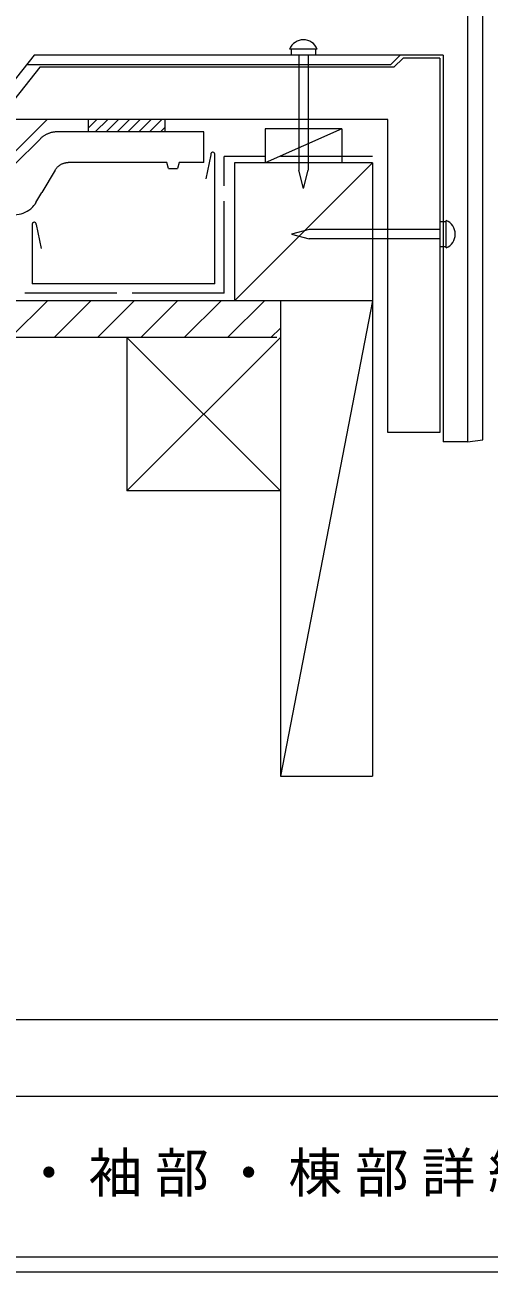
# Model space of a CAD drawing. Units: millimetres, scale not verified. Extents: x -990 to 1002, y -1561 to 1249.
# Drawn here: x 451.1 to 602.4, y -101.2 to 305.4 of the extents above; entities that cross this region are included whole.
import ezdxf

# ---------------------------------------------------------------- set-up
doc = ezdxf.new("R2010")
doc.units = ezdxf.units.MM
doc.header["$LTSCALE"] = 5
doc.linetypes.add('LONG_DASHED1', pattern=[7, 6, -1])
for name, color, linetype, lineweight in [('0-0_0', 7, 'Continuous', 18), ('0-2_瓦粗い実', 5, 'Continuous', 9), ('0-4_瓦細い実', 5, 'Continuous', 9), ('0-7_桟木', 5, 'Continuous', 9), ('0-8_垂木', 7, 'Continuous', 18), ('0-9_野地板', 5, 'Continuous', 9), ('0-A_ルーフィ', 5, 'LONG_DASHED1', 9), ('0-B_板金', 5, 'Continuous', 9), ('0-C_釘とビス', 5, 'Continuous', 9), ('0-F_棟金具', 5, 'Continuous', 9), ('1-0_断面線', 5, 'Continuous', 9), ('1-3_シーラー', 5, 'Continuous', 9)]:
    doc.layers.add(name, color=color, linetype=linetype, lineweight=lineweight)
doc.styles.add('ＭＳ ゴシック', font='')
doc.styles.get('ＭＳ ゴシック').set_extended_font_data('MS Gothic')

msp = doc.modelspace()

# ---------------------------------------------------------------- linework, layer by layer
at = {"layer": '0-0_0', "color": 5, "lineweight": 9}
for p, q in [((-984.883, -18.797), (995.117, -18.797)), ((345.339, -43.806), (995.117, -43.806)), ((-984.883, -96.157), (995.117, -96.157)), ((1000.117, -101.157), (-989.883, -101.157))]:
    msp.add_line(p, q, dxfattribs=at)
at = {"layer": '0-2_瓦粗い実'}
for p, q in [((586.394, 294.569), (586.394, 172.569)), ((455.994, 291.569), (442.394, 274.569)), ((569.394, 274.569), (442.394, 274.569)), ((569.394, 172.569), (569.394, 274.569)), ((586.394, 172.569), (569.394, 172.569))]:
    msp.add_line(p, q, dxfattribs=at)
msp.add_lwpolyline([(586.394, 294.569), (574.394, 294.569), (571.394, 291.569), (455.994, 291.569)], dxfattribs=at)
at = {"layer": '0-4_瓦細い実'}
for p, q in [((454.194, 295.535), (437.394, 274.535)), ((587.394, 295.535), (573.394, 295.535)), ((587.394, 295.535), (587.394, 169.535)), ((451.794, 292.535), (570.394, 292.535)), ((595.394, 169.535), (587.394, 169.535))]:
    msp.add_line(p, q, dxfattribs=at)
msp.add_lwpolyline([(595.394, 309.535), (595.394, 169.535), (600.394, 170.184), (600.394, 312.535)], close=True, dxfattribs=at)
for points in [[(570.394, 292.535), (573.394, 295.535), (454.194, 295.535)], [(446.323, 262.464), (448.394, 264.535), (458.428, 274.569)]]:
    msp.add_lwpolyline(points, dxfattribs=at)
at = {"layer": '0-7_桟木'}
for p, q in [((554.427, 271.569), (529.427, 260.478)), ((529.427, 271.569), (529.427, 260.478)), ((554.427, 271.569), (529.427, 271.569)), ((554.427, 271.569), (554.427, 260.478))]:
    msp.add_line(p, q, dxfattribs=at)
for points in [[(519.394, 215.478), (564.394, 260.478), (564.394, 215.478)], [(564.394, 260.478), (519.394, 260.478), (519.394, 215.478)]]:
    msp.add_lwpolyline(points, dxfattribs=at)
at = {"layer": '0-8_垂木'}
for p, q in [((534.395, 215.478), (534.395, 60.478)), ((564.394, 215.478), (534.395, 60.478)), ((564.394, 215.478), (564.394, 60.478)), ((484.394, 203.478), (484.394, 153.479)), ((534.394, 203.478), (484.394, 153.479)), ((534.395, 60.478), (564.394, 60.478))]:
    msp.add_line(p, q, dxfattribs=at)
msp.add_lwpolyline([(484.394, 203.478), (534.394, 153.479), (484.394, 153.479)], dxfattribs=at)
at = {"layer": '0-9_野地板'}
for p, q in [((564.394, 215.478), (-32.462, 215.478)), ((533.25, 203.478), (-32.462, 203.478))]:
    msp.add_line(p, q, dxfattribs=at)
at = {"layer": '0-A_ルーフィ'}
for p, q in [((564.394, 262.478), (516.076, 262.478)), ((516.076, 217.978), (516.076, 262.478)), ((516.076, 217.978), (-32.462, 217.978))]:
    msp.add_line(p, q, dxfattribs=at)
at = {"layer": '0-B_板金'}
for p, q in [((511.729, 263.07), (510.083, 255.255)), ((513.076, 220.978), (513.076, 263.276)), ((453.481, 240.488), (453.481, 220.978)), ((454.828, 240.282), (456.474, 232.467)), ((513.076, 220.978), (453.481, 220.978))]:
    msp.add_line(p, q, dxfattribs=at)
for centre, start, end in [((512.4, 263.19), 7.30048, 190.05737), ((454.157, 240.401), 349.94261, 172.69952)]:
    msp.add_arc(centre, 0.681, start, end, dxfattribs=at)
at = {"layer": '0-C_釘とビス'}
for p, q in [((546.394, 297.534), (537.394, 297.534)), ((537.894, 297.534), (537.894, 295.535)), ((545.894, 295.535), (545.894, 297.534)), ((540.394, 295.535), (540.394, 258.073)), ((543.394, 295.535), (543.394, 258.073)), ((541.894, 252.073), (540.394, 258.073)), ((541.894, 252.073), (543.394, 258.073)), ((588.394, 241.181), (586.394, 241.181)), ((588.394, 232.682), (588.394, 241.681)), ((538.027, 237.182), (543.732, 235.681)), ((586.394, 235.681), (543.732, 235.681)), ((586.394, 233.182), (588.394, 233.182))]:
    msp.add_line(p, q, dxfattribs=at)
msp.add_lwpolyline([(586.394, 238.681), (543.732, 238.681), (538.027, 237.182)], dxfattribs=at)
for centre, start, end in [((541.894, 295.659), 22.62238, 157.37761), ((586.519, 237.182), 292.62239, 67.37759)]:
    msp.add_arc(centre, 4.875, start, end, dxfattribs=at)
at = {"layer": '0-F_棟金具'}
for p, q in [((509.394, 270.535), (461.708, 270.535)), ((509.394, 260.535), (509.394, 270.535)), ((447.737, 259.878), (456.051, 268.192)), ((497.394, 260.535), (465.254, 260.535)), ((497.894, 258.535), (497.394, 260.535)), ((501.394, 260.535), (500.894, 258.535)), ((509.394, 260.535), (501.394, 260.535)), ((460.944, 258.07), (456.636, 250.746)), ((497.894, 258.535), (500.894, 258.535)), ((454.714, 247.479), (456.636, 250.746))]:
    msp.add_line(p, q, dxfattribs=at)
for points in [[(461.708, 270.535), (461.526, 270.533), (461.344, 270.527), (461.161, 270.516), (460.977, 270.501), (460.793, 270.482), (460.607, 270.459), (460.422, 270.431), (460.237, 270.398), (460.051, 270.361), (459.865, 270.32), (459.68, 270.273), (459.495, 270.223), (459.31, 270.167), (459.126, 270.107), (458.942, 270.042), (458.759, 269.972), (458.577, 269.897), (458.396, 269.817), (458.217, 269.733), (458.038, 269.643), (457.861, 269.549), (457.686, 269.45), (457.512, 269.346), (457.34, 269.237), (457.171, 269.124), (457.003, 269.005), (456.838, 268.882), (456.675, 268.753), (456.515, 268.62), (456.357, 268.482), (456.203, 268.339), (456.051, 268.192)], [(460.944, 258.07), (461.048, 258.239), (461.158, 258.403), (461.273, 258.56), (461.393, 258.712), (461.518, 258.858), (461.648, 258.998), (461.781, 259.132), (461.919, 259.26), (462.06, 259.382), (462.204, 259.497), (462.352, 259.606), (462.502, 259.709), (462.655, 259.806), (462.811, 259.897), (462.968, 259.982), (463.127, 260.06), (463.288, 260.132), (463.45, 260.198), (463.614, 260.258), (463.778, 260.312), (463.942, 260.36), (464.107, 260.401), (464.272, 260.437), (464.438, 260.468), (464.602, 260.492), (464.767, 260.511), (464.93, 260.524), (465.093, 260.532), (465.254, 260.535)], [(454.714, 247.479), (454.699, 247.453), (454.683, 247.426), (454.668, 247.401), (454.652, 247.375), (454.636, 247.349), (454.62, 247.323), (454.604, 247.297), (454.588, 247.272), (454.572, 247.246), (454.556, 247.221), (454.54, 247.196), (454.523, 247.171), (454.507, 247.146), (454.491, 247.121), (454.474, 247.096), (454.458, 247.071), (454.441, 247.046), (454.424, 247.022), (454.407, 246.997), (454.391, 246.973), (454.373, 246.949), (454.356, 246.924), (454.339, 246.9), (454.322, 246.876)]]:
    msp.add_lwpolyline(points, dxfattribs=at)
for start, end in [(270, 310.49905), (310.49905, 324.38043)]:
    msp.add_arc((447.819, 251.535), 8, start, end, dxfattribs=at)
at = {"layer": '1-0_断面線'}
for p, q in [((446.469, 203.494), (458.468, 215.494)), ((460.611, 203.494), (472.611, 215.495)), ((474.753, 203.495), (486.753, 215.495)), ((488.896, 203.495), (500.896, 215.495)), ((503.038, 203.495), (515.038, 215.495)), ((517.181, 203.495), (529.181, 215.495)), ((531.323, 203.495), (534.395, 206.566))]:
    msp.add_line(p, q, dxfattribs=at)
at = {"layer": '1-3_シーラー'}
for p, q in [((471.733, 274.569), (471.733, 270.535)), ((471.733, 271.735), (474.567, 274.569)), ((474.068, 270.535), (478.102, 274.569)), ((477.604, 270.535), (481.638, 274.569)), ((481.139, 270.535), (485.173, 274.569)), ((484.675, 270.535), (488.709, 274.569)), ((488.21, 270.535), (492.244, 274.569)), ((491.746, 270.535), (495.78, 274.569)), ((496.733, 274.569), (496.733, 270.535)), ((495.282, 270.535), (496.733, 271.986))]:
    msp.add_line(p, q, dxfattribs=at)

# ---------------------------------------------------------------- texts
at = {"layer": '0-0_0', "color": 4, "insert": (363.486, -76.704), "char_height": 12.83, "attachment_point": 7, "style": 'ＭＳ ゴシック'}
msp.add_mtext('\\T1.24;UU40軒先・袖部・棟部詳細図', dxfattribs=at)

doc.saveas('drawing.dxf')
